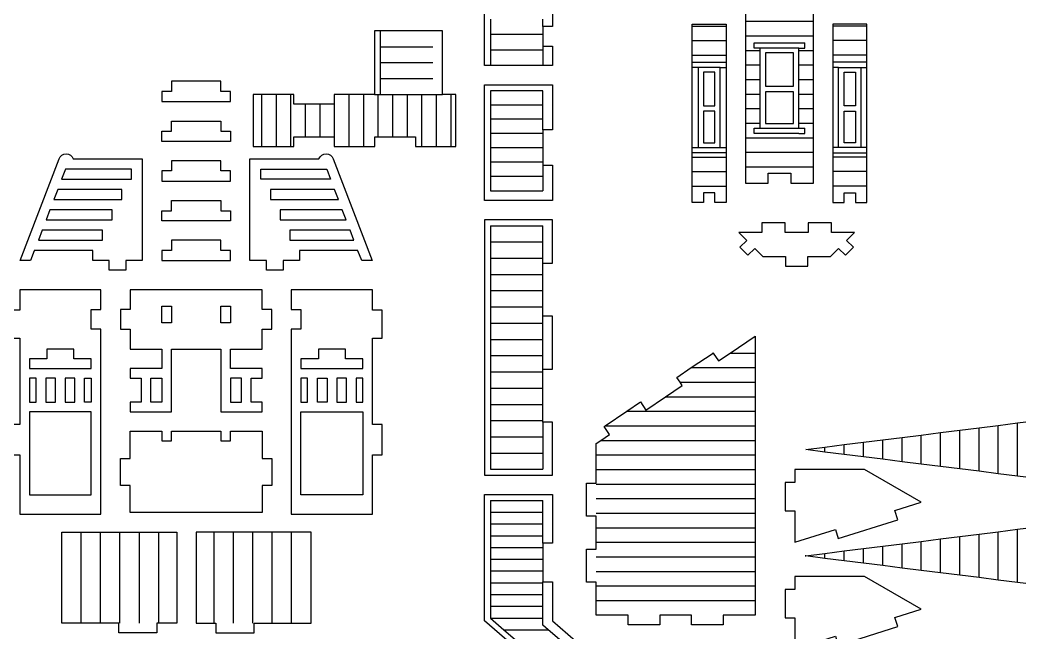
# Model space of a CAD drawing. Extents: x -737 to 847, y -331 to 352.
# Drawn here: x -275.1 to 34.1, y -162.1 to 27.4 of the extents above; entities that cross this region are included whole.
import ezdxf

# ---------------------------------------------------------------- set-up
doc = ezdxf.new("R2010")
doc.units = 0
doc.header["$MEASUREMENT"] = 0
doc.layers.add('CUT', color=7, linetype='CONTINUOUS')
doc.layers.add('ENGRAVE', color=1, linetype='CONTINUOUS')

msp = doc.modelspace()

# ---------------------------------------------------------------- linework, layer by layer
at = {"layer": 'CUT'}
for points in [[(-110.49, 31.3), (-110.49, 25.3), (-113.49, 25.3), (-113.49, 22.86), (-113.49, 19.3), (-110.49, 19.3), (-110.49, 13.3), (-113.49, 13.3), (-129.69, 13.3), (-131.49, 13.3), (-131.49, 31.3)], [(-50.81, 31.48), (-50.81, 26.98), (-50.81, 22.48), (-50.81, 17.98), (-50.81, 13.48), (-50.81, 8.98), (-50.81, 4.48), (-50.81, -0.02), (-50.81, -4.52), (-50.81, -9.02), (-50.81, -13.52), (-50.81, -18.02), (-50.81, -23.03), (-43.8, -23.03), (-43.8, -20.03), (-36.8, -20.03), (-36.8, -23.03), (-29.79, -23.03), (-29.79, -18.02), (-29.79, -13.52), (-29.79, -9.02), (-29.79, -4.52), (-29.79, -0.02), (-29.79, 4.48), (-29.79, 8.98), (-29.79, 13.48), (-29.79, 17.98), (-29.79, 22.48), (-29.79, 26.98), (-29.79, 31.48)], [(39.27, -114.39), (33.32, -113.64), (27.36, -112.9), (21.41, -112.15), (15.46, -111.4), (9.5, -110.66), (3.55, -109.91), (-2.4, -109.17), (-8.36, -108.42), (-14.31, -107.68), (-20.26, -106.93), (-26.22, -106.19), (-32.17, -105.42), (-26.22, -104.65), (-20.26, -103.91), (-14.31, -103.16), (-8.36, -102.42), (-2.4, -101.67), (3.55, -100.93), (9.5, -100.18), (15.46, -99.44), (21.41, -98.69), (27.36, -97.95), (33.32, -97.2), (39.27, -96.46)], [(-82.24, -201), (-131.49, -158.33), (-131.49, -119.33), (-110.49, -119.33), (-110.49, -134.33), (-113.49, -134.33), (-113.49, -135.68), (-113.49, -139.32), (-113.49, -142.96), (-113.49, -146.33), (-110.49, -146.33), (-110.49, -158.33), (-100.98, -166.57)], [(39.27, -147.26), (33.32, -146.51), (27.36, -145.77), (21.41, -145.02), (15.46, -144.27), (9.5, -143.53), (3.55, -142.78), (-2.4, -142.04), (-8.36, -141.29), (-14.31, -140.55), (-20.26, -139.8), (-26.22, -139.06), (-32.17, -138.31), (-32.34, -138.29), (-32.17, -138.27), (-26.22, -137.53), (-20.26, -136.78), (-14.31, -136.03), (-8.36, -135.29), (-2.4, -134.54), (3.55, -133.8), (9.5, -133.05), (15.46, -132.31), (21.41, -131.56), (27.36, -130.82), (33.32, -130.07), (39.27, -129.33)]]:
    msp.add_lwpolyline(points, dxfattribs=at)
for points in [[(-67.27, -29.03), (-67.27, -24.02), (-67.27, -19.52), (-67.27, -15.02), (-67.27, -13.73), (-67.27, -12.05), (-67.27, 12.68), (-67.27, 14.35), (-67.27, 16.48), (-67.27, 20.98), (-67.27, 25.48), (-67.27, 26.06), (-56.81, 26.06), (-56.81, 25.48), (-56.81, 20.98), (-56.81, 16.48), (-56.81, 14.35), (-56.81, 12.68), (-56.81, -12.05), (-56.81, -13.73), (-56.81, -15.02), (-56.81, -19.52), (-56.81, -24.02), (-56.81, -29.03), (-60.29, -29.03), (-60.29, -26.03), (-63.78, -26.03), (-63.78, -29.03)], [(-23.79, -29.03), (-20.31, -29.03), (-20.31, -26.03), (-16.82, -26.03), (-16.82, -29.03), (-13.33, -29.03), (-13.33, -24.02), (-13.33, -19.52), (-13.33, -15.02), (-13.33, -13.73), (-13.33, -12.05), (-13.33, 12.68), (-13.33, 14.35), (-13.33, 16.48), (-13.33, 20.98), (-13.33, 25.48), (-13.33, 26.06), (-23.79, 26.06), (-23.79, 25.48), (-23.79, 20.98), (-23.79, 16.48), (-23.79, 14.35), (-23.79, 12.68), (-23.79, -12.05), (-23.79, -13.73), (-23.79, -15.02), (-23.79, -19.52), (-23.79, -24.02)], [(-203.03, -11.73), (-200.33, -11.73), (-195.83, -11.73), (-191.33, -11.73), (-190.49, -11.73), (-190.49, -8.73), (-186.83, -8.73), (-182.33, -8.73), (-177.95, -8.73), (-177.95, -11.73), (-177.83, -11.73), (-173.33, -11.73), (-168.83, -11.73), (-165.41, -11.73), (-165.41, -8.73), (-164.33, -8.73), (-159.83, -8.73), (-155.33, -8.73), (-152.87, -8.73), (-152.87, -11.73), (-150.83, -11.73), (-146.33, -11.73), (-141.83, -11.73), (-140.33, -11.73), (-140.33, 4.38), (-141.83, 4.38), (-144.46, 4.38), (-144.46, 23.99), (-147.46, 23.99), (-163.66, 23.99), (-165.46, 23.99), (-165.46, 4.38), (-168.83, 4.38), (-173.33, 4.38), (-177.83, 4.38), (-177.95, 4.38), (-177.95, 1.38), (-182.33, 1.38), (-186.83, 1.38), (-190.49, 1.38), (-190.49, 4.38), (-191.33, 4.38), (-195.83, 4.38), (-200.33, 4.38), (-203.03, 4.38)], [(-44.62, 6.87), (-35.98, 6.87), (-35.98, 17.23), (-44.62, 17.23)], [(-63.78, 0.87), (-60.3, 0.87), (-60.3, 11.23), (-63.78, 11.23)], [(-20.3, 0.87), (-20.3, 11.23), (-16.82, 11.23), (-16.82, 0.87)], [(-231.29, 2.13), (-210.03, 2.13), (-210.03, 5.27), (-213.03, 5.27), (-213.03, 8.41), (-228.29, 8.41), (-228.29, 5.27), (-231.29, 5.27)], [(-131.49, -28.42), (-131.49, 7.3), (-110.49, 7.3), (-110.49, -6.61), (-113.49, -6.61), (-113.49, -7.75), (-113.49, -12.17), (-113.49, -16.58), (-113.49, -17.51), (-110.49, -17.51), (-110.49, -28.42)], [(-44.62, -4.6), (-35.98, -4.6), (-35.98, 5.2), (-44.62, 5.2)], [(-63.78, -10.6), (-60.3, -10.6), (-60.3, -0.8), (-63.78, -0.8)], [(-20.3, -10.6), (-20.3, -0.8), (-16.82, -0.8), (-16.82, -10.6)], [(-231.29, -10.16), (-231.29, -7.02), (-228.29, -7.02), (-228.29, -3.87), (-213.03, -3.87), (-213.03, -7.02), (-210.03, -7.02), (-210.03, -10.16)], [(-231.29, -22.44), (-210.03, -22.44), (-210.03, -19.3), (-213.03, -19.3), (-213.03, -16.16), (-228.29, -16.16), (-228.29, -19.3), (-231.29, -19.3)], [(-262.24, -21.87), (-240.64, -21.87), (-240.64, -18.73), (-261.04, -18.73)], [(-200.67, -21.87), (-200.67, -18.73), (-180.27, -18.73), (-179.07, -21.87)], [(-264.64, -28.16), (-243.64, -28.16), (-243.64, -25.02), (-263.44, -25.02)], [(-197.67, -28.16), (-176.67, -28.16), (-177.87, -25.02), (-197.67, -25.02)], [(-231.29, -31.59), (-228.29, -31.59), (-228.29, -28.44), (-213.03, -28.44), (-213.03, -31.59), (-210.03, -31.59), (-210.03, -34.73), (-231.29, -34.73)], [(-267.04, -34.44), (-246.64, -34.44), (-246.64, -31.3), (-265.84, -31.3)], [(-194.67, -34.44), (-174.27, -34.44), (-175.47, -31.3), (-194.67, -31.3)], [(-131.49, -113.33), (-110.49, -113.33), (-110.49, -96.95), (-113.49, -96.95), (-113.49, -96.47), (-113.49, -91.45), (-113.49, -86.43), (-113.49, -81.41), (-113.49, -80.57), (-110.49, -80.57), (-110.49, -64.18), (-113.49, -64.18), (-113.49, -61.32), (-113.49, -56.3), (-113.49, -51.28), (-113.49, -47.8), (-110.49, -47.8), (-110.49, -34.42), (-131.49, -34.42)], [(-50.07, -45.38), (-47.95, -43.26), (-45.49, -45.72), (-38.48, -45.72), (-38.48, -48.72), (-31.48, -48.72), (-31.48, -45.72), (-24.47, -45.72), (-22, -43.26), (-19.88, -45.38), (-17.42, -42.91), (-19.54, -40.79), (-17.07, -38.33), (-24.24, -38.33), (-24.24, -35.33), (-31.4, -35.33), (-31.4, -38.33), (-38.56, -38.33), (-38.56, -35.33), (-45.72, -35.33), (-45.72, -38.33), (-52.88, -38.33), (-50.42, -40.79), (-52.54, -42.91)], [(-269.44, -40.73), (-249.64, -40.73), (-249.64, -37.59), (-268.24, -37.59)], [(-191.67, -40.73), (-171.87, -40.73), (-173.07, -37.59), (-191.67, -37.59)], [(-231.29, -47.01), (-210.03, -47.01), (-210.03, -43.87), (-213.03, -43.87), (-213.03, -40.73), (-228.29, -40.73), (-228.29, -43.87), (-231.29, -43.87)], [(-275.21, -125.37), (-250.07, -125.37), (-250.07, -68.25), (-253.07, -68.25), (-253.07, -62.13), (-250.07, -62.13), (-250.07, -56.01), (-275.21, -56.01), (-275.21, -62.38), (-278.21, -62.38), (-278.21, -70.98), (-275.21, -70.98), (-275.21, -97.63), (-278.21, -97.63), (-278.21, -107.06), (-275.21, -107.06)], [(-241.07, -93.78), (-228.29, -93.78), (-228.29, -74.37), (-213.03, -74.37), (-213.03, -93.78), (-200.24, -93.78), (-200.24, -90.78), (-203.63, -90.78), (-203.63, -83.37), (-200.24, -83.37), (-200.24, -80.38), (-210.03, -80.38), (-210.03, -74.37), (-200.24, -74.37), (-200.24, -68.25), (-197.24, -68.25), (-197.24, -62.13), (-200.24, -62.13), (-200.24, -56.01), (-241.07, -56.01), (-241.07, -62.13), (-244.07, -62.13), (-244.07, -68.25), (-241.07, -68.25), (-241.07, -74.37), (-231.29, -74.37), (-231.29, -80.38), (-241.07, -80.38), (-241.07, -83.37), (-237.68, -83.37), (-237.68, -90.78), (-241.07, -90.78)], [(-191.24, -125.37), (-166.1, -125.37), (-166.1, -107.06), (-163.1, -107.06), (-163.1, -97.63), (-166.1, -97.63), (-166.1, -70.98), (-163.1, -70.98), (-163.1, -62.38), (-166.1, -62.38), (-166.1, -56.01), (-191.24, -56.01), (-191.24, -62.13), (-188.24, -62.13), (-188.24, -68.25), (-191.24, -68.25)], [(-231.29, -66.25), (-231.29, -61.13), (-228.29, -61.13), (-228.29, -66.25)], [(-213.03, -66.25), (-213.03, -61.13), (-210.03, -61.13), (-210.03, -66.25)], [(-96.93, -156.6), (-96.93, -152.1), (-96.93, -147.6), (-96.93, -146.4), (-99.93, -146.4), (-99.93, -136.2), (-96.93, -136.2), (-96.93, -134.1), (-96.93, -129.6), (-96.93, -126), (-99.93, -126), (-99.93, -115.8), (-96.93, -115.8), (-96.93, -111.6), (-96.93, -107.1), (-96.93, -103.57), (-95.49, -102.6), (-92.82, -100.79), (-94.49, -98.3), (-94.19, -98.1), (-87.53, -93.6), (-83.26, -90.71), (-81.58, -93.2), (-75.51, -89.1), (-70.34, -85.6), (-71.02, -84.6), (-72.02, -83.12), (-67.55, -80.1), (-60.81, -75.6), (-59.1, -78.01), (-55.53, -75.6), (-47.86, -70.41), (-47.86, -75.6), (-47.86, -80.1), (-47.86, -84.6), (-47.86, -89.1), (-47.86, -93.6), (-47.86, -98.1), (-47.86, -102.6), (-47.86, -107.1), (-47.86, -111.6), (-47.86, -116.1), (-47.86, -120.6), (-47.86, -125.1), (-47.86, -129.6), (-47.86, -134.1), (-47.86, -138.6), (-47.86, -143.1), (-47.86, -147.6), (-47.86, -152.1), (-47.86, -156.6), (-57.68, -156.6), (-57.68, -159.6), (-67.49, -159.6), (-67.49, -156.6), (-77.3, -156.6), (-77.3, -159.6), (-87.12, -159.6), (-87.12, -156.6)], [(-272.21, -80.37), (-253.07, -80.37), (-253.07, -77.37), (-258.45, -77.37), (-258.45, -74.37), (-266.83, -74.37), (-266.83, -77.37), (-272.21, -77.37)], [(-188.24, -80.37), (-169.1, -80.37), (-169.1, -77.37), (-174.48, -77.37), (-174.48, -74.37), (-182.86, -74.37), (-182.86, -77.37), (-188.24, -77.37)], [(-60.89, -75.6), (-60.73, -75.6), (-60.78, -75.52)], [(-270.14, -90.78), (-270.14, -83.37), (-272.21, -83.37), (-272.21, -90.78)], [(-267.14, -90.78), (-264.14, -90.78), (-264.14, -83.37), (-267.14, -83.37)], [(-261.14, -90.78), (-258.14, -90.78), (-258.14, -83.37), (-261.14, -83.37)], [(-255.14, -90.78), (-255.14, -83.37), (-253.07, -83.37), (-253.07, -90.78)], [(-234.68, -83.37), (-231.29, -83.37), (-231.29, -90.78), (-234.68, -90.78)], [(-210.03, -90.78), (-206.63, -90.78), (-206.63, -83.37), (-210.03, -83.37)], [(-188.24, -90.78), (-186.17, -90.78), (-186.17, -83.37), (-188.24, -83.37)], [(-183.17, -90.78), (-183.17, -83.37), (-180.17, -83.37), (-180.17, -90.78)], [(-177.17, -90.78), (-174.17, -90.78), (-174.17, -83.37), (-177.17, -83.37)], [(-171.17, -90.78), (-169.1, -90.78), (-169.1, -83.37), (-171.17, -83.37)], [(-272.21, -119.46), (-253.07, -119.46), (-253.07, -93.78), (-272.21, -93.78)], [(-188.24, -119.46), (-188.24, -93.78), (-169.1, -93.78), (-169.1, -119.46)], [(-241.07, -124.92), (-241.07, -116.54), (-244.07, -116.54), (-244.07, -108.16), (-241.07, -108.16), (-241.07, -99.78), (-231.29, -99.78), (-231.29, -102.78), (-228.29, -102.78), (-228.29, -99.78), (-213.03, -99.78), (-213.03, -102.78), (-210.03, -102.78), (-210.03, -99.78), (-200.24, -99.78), (-200.24, -108.16), (-197.24, -108.16), (-197.24, -116.54), (-200.24, -116.54), (-200.24, -124.92)], [(3.55, -121.68), (-14, -111.62), (-35.54, -111.62), (-35.54, -115.66), (-38.54, -115.66), (-38.54, -124.37), (-35.54, -124.37), (-35.54, -134.07), (-23.02, -130.11), (-22.11, -132.97), (-3.7, -127.13), (-4.61, -124.27)], [(-262.2, -159.06), (-262.2, -130.92), (-256.2, -130.92), (-250.2, -130.92), (-244.2, -130.92), (-238.2, -130.92), (-232.2, -130.92), (-226.66, -130.92), (-226.66, -159.06), (-232.2, -159.06), (-232.8, -159.06), (-232.8, -162.06), (-244.58, -162.06), (-244.58, -159.06), (-250.2, -159.06), (-256.2, -159.06)], [(-220.66, -159.06), (-215.12, -159.06), (-214.51, -159.06), (-214.51, -162.06), (-202.74, -162.06), (-202.74, -159.06), (-197.12, -159.06), (-191.12, -159.06), (-185.12, -159.06), (-185.12, -130.92), (-191.12, -130.92), (-197.12, -130.92), (-203.12, -130.92), (-209.12, -130.92), (-215.12, -130.92), (-220.66, -130.92)], [(3.55, -154.72), (-14, -144.66), (-35.54, -144.66), (-35.54, -148.69), (-38.54, -148.69), (-38.54, -157.4), (-35.54, -157.4), (-35.54, -167.11), (-23.02, -163.14), (-22.11, -166), (-3.7, -160.16), (-4.61, -157.3)]]:
    msp.add_lwpolyline(points, close=True, dxfattribs=at)
for points in [[(-271.84, -47.01), (-275.05, -47.01), (-263.05, -15.59, -0.723265), (-258.64, -15.59), (-237.29, -15.59), (-237.29, -47.01), (-242.41, -47.01), (-242.41, -50.01), (-247.52, -50.01), (-247.52, -47.01), (-252.64, -47.01), (-252.64, -43.87), (-270.7, -43.87), (-270.7, -44.01)], [(-204.03, -47.01), (-204.03, -15.59), (-182.67, -15.59, -0.723265), (-178.26, -15.59), (-166.26, -47.01), (-169.47, -47.01), (-170.61, -44.01), (-170.61, -43.87), (-188.67, -43.87), (-188.67, -47.01), (-193.79, -47.01), (-193.79, -50.01), (-198.91, -50.01), (-198.91, -47.01)]]:
    msp.add_lwpolyline(points, format="xyb", close=True, dxfattribs=at)
at = {"layer": 'ENGRAVE'}
for points in [[(-129.69, 27.65), (-129.69, 22.86)], [(-113.49, 25.3), (-113.49, 27.65)], [(-67.27, 25.48), (-56.81, 25.48)], [(-50.81, 26.98), (-29.79, 26.98)], [(-13.33, 25.48), (-23.79, 25.48)], [(-163.66, 4.38), (-163.66, 9.28), (-163.66, 14.19), (-163.66, 19.09), (-163.66, 23.99)], [(-129.69, 22.86), (-129.69, 18.08)], [(-113.49, 22.86), (-129.69, 22.86)], [(-50.81, 22.48), (-29.79, 22.48)], [(-163.66, 19.09), (-147.46, 19.09)], [(-113.49, 19.3), (-113.49, 18.08)], [(-67.27, 20.98), (-56.81, 20.98)], [(-48.1, 20.35), (-32.5, 20.35)], [(-48.1, 18.68), (-48.1, 20.35)], [(-46.32, 18.68), (-48.1, 18.68)], [(-34.28, 18.68), (-46.32, 18.68)], [(-46.32, 18.68), (-46.32, 17.98)], [(-34.28, 17.98), (-34.28, 18.68)], [(-34.28, 18.68), (-32.5, 18.68)], [(-32.5, 18.68), (-32.5, 20.35)], [(-13.33, 20.98), (-23.79, 20.98)], [(-129.69, 18.08), (-129.69, 13.3)], [(-113.49, 18.08), (-129.69, 18.08)], [(-113.49, 18.08), (-113.49, 13.3)], [(-67.27, 16.48), (-56.81, 16.48)], [(-50.81, 17.98), (-46.32, 17.98)], [(-46.32, 17.98), (-46.32, 13.48)], [(-34.28, 13.48), (-34.28, 17.98)], [(-34.28, 17.98), (-29.79, 17.98)], [(-13.33, 16.48), (-23.79, 16.48)], [(-163.66, 14.19), (-147.46, 14.19)], [(-67.27, 14.35), (-56.81, 14.35)], [(-65.48, 12.68), (-67.27, 12.68)], [(-58.59, 12.68), (-65.48, 12.68)], [(-65.48, 12.68), (-65.48, -12.05)], [(-58.59, -12.05), (-58.59, 12.68), (-56.81, 12.68)], [(-50.81, 13.48), (-46.32, 13.48)], [(-46.32, 13.48), (-46.32, 8.98)], [(-34.28, 8.98), (-34.28, 13.48)], [(-34.28, 13.48), (-29.79, 13.48)], [(-13.33, 14.35), (-23.79, 14.35)], [(-22.01, -12.05), (-22.01, 12.68), (-23.79, 12.68)], [(-22.01, 12.68), (-15.12, 12.68)], [(-15.12, 12.68), (-13.33, 12.68)], [(-15.12, 12.68), (-15.12, -12.05)], [(-163.66, 9.28), (-147.46, 9.28)], [(-50.81, 8.98), (-46.32, 8.98)], [(-46.32, 8.98), (-46.32, 4.48)], [(-34.28, 4.48), (-34.28, 8.98)], [(-34.28, 8.98), (-29.79, 8.98)], [(-200.33, -11.73), (-200.33, 4.38)], [(-195.83, -11.73), (-195.83, 4.38)], [(-191.33, -11.73), (-191.33, 4.38)], [(-177.83, -11.73), (-177.83, 4.38)], [(-173.33, -11.73), (-173.33, 4.38)], [(-168.83, -11.73), (-168.83, 4.38)], [(-165.46, 4.38), (-164.33, 4.38)], [(-164.33, 4.38), (-163.66, 4.38)], [(-164.33, -8.73), (-164.33, 4.38)], [(-163.66, 4.38), (-159.83, 4.38)], [(-159.83, -8.73), (-159.83, 4.38)], [(-159.83, 4.38), (-155.33, 4.38)], [(-155.33, -8.73), (-155.33, 4.38)], [(-155.33, 4.38), (-150.83, 4.38)], [(-150.83, -11.73), (-150.83, 4.38)], [(-150.83, 4.38), (-147.46, 4.38)], [(-147.46, 4.38), (-146.33, 4.38)], [(-146.33, -11.73), (-146.33, 4.38)], [(-146.33, 4.38), (-144.46, 4.38)], [(-141.83, -11.73), (-141.83, 4.38)], [(-113.49, 5.5), (-129.69, 5.5)], [(-129.69, 5.5), (-129.69, 1.08), (-129.69, -3.33)], [(-113.49, 1.08), (-113.49, 5.5)], [(-50.81, 4.48), (-46.32, 4.48)], [(-46.32, 4.48), (-46.32, -0.02)], [(-34.28, -0.02), (-34.28, 4.48)], [(-34.28, 4.48), (-29.79, 4.48)], [(-186.83, -8.73), (-186.83, 1.38)], [(-182.33, -8.73), (-182.33, 1.38)], [(-113.49, 1.08), (-129.69, 1.08)], [(-113.49, -3.33), (-113.49, 1.08)], [(-50.81, -0.02), (-46.32, -0.02)], [(-46.32, -0.02), (-46.32, -4.52)], [(-34.28, -4.52), (-34.28, -0.02)], [(-34.28, -0.02), (-29.79, -0.02)], [(-113.49, -3.33), (-129.69, -3.33)], [(-129.69, -3.33), (-129.69, -7.75)], [(-113.49, -6.61), (-113.49, -3.33)], [(-50.81, -4.52), (-46.32, -4.52)], [(-48.1, -7.73), (-48.1, -6.05)], [(-48.1, -6.05), (-46.32, -6.05)], [(-46.32, -6.05), (-34.28, -6.05), (-34.28, -4.52)], [(-46.32, -4.52), (-46.32, -6.05)], [(-34.28, -4.52), (-29.79, -4.52)], [(-34.28, -6.05), (-32.5, -6.05)], [(-32.5, -7.73), (-32.5, -6.05)], [(-129.69, -7.75), (-129.69, -12.17)], [(-113.49, -7.75), (-129.69, -7.75)], [(-50.81, -9.02), (-29.79, -9.02)], [(-34.28, -7.73), (-46.32, -7.73), (-48.1, -7.73)], [(-34.28, -7.73), (-32.5, -7.73)], [(-129.69, -12.17), (-129.69, -16.58)], [(-113.49, -12.17), (-129.69, -12.17)], [(-67.27, -12.05), (-65.48, -12.05)], [(-65.48, -12.05), (-58.59, -12.05)], [(-58.59, -12.05), (-56.81, -12.05)], [(-22.01, -12.05), (-23.79, -12.05)], [(-15.12, -12.05), (-22.01, -12.05)], [(-13.33, -12.05), (-15.12, -12.05)], [(-56.81, -13.73), (-67.27, -13.73)], [(-67.27, -15.02), (-56.81, -15.02)], [(-50.81, -13.52), (-29.79, -13.52)], [(-23.79, -13.73), (-13.33, -13.73)], [(-13.33, -15.02), (-23.79, -15.02)], [(-129.69, -16.58), (-129.69, -21)], [(-113.49, -16.58), (-129.69, -16.58)], [(-113.49, -17.51), (-113.49, -21)], [(-50.81, -18.02), (-29.79, -18.02)], [(-129.69, -21), (-129.69, -25.42)], [(-113.49, -21), (-129.69, -21)], [(-113.49, -21), (-113.49, -25.42)], [(-67.27, -19.52), (-56.81, -19.52)], [(-13.33, -19.52), (-23.79, -19.52)], [(-67.27, -24.02), (-56.81, -24.02)], [(-13.33, -24.02), (-23.79, -24.02)], [(-129.69, -25.42), (-113.49, -25.42)], [(-129.69, -36.22), (-129.69, -41.24), (-113.49, -41.24), (-113.49, -36.22)], [(-129.69, -36.22), (-113.49, -36.22)], [(-129.69, -41.24), (-129.69, -46.26)], [(-113.49, -46.26), (-113.49, -41.24)], [(-129.69, -46.26), (-113.49, -46.26)], [(-129.69, -46.26), (-129.69, -51.28)], [(-113.49, -47.8), (-113.49, -46.26)], [(-129.69, -51.28), (-113.49, -51.28)], [(-129.69, -51.28), (-129.69, -56.3)], [(-129.69, -56.3), (-113.49, -56.3)], [(-129.69, -56.3), (-129.69, -61.32), (-113.49, -61.32)], [(-129.69, -61.32), (-129.69, -66.34)], [(-113.49, -66.34), (-113.49, -64.18)], [(-129.69, -66.34), (-113.49, -66.34)], [(-129.69, -66.34), (-129.69, -71.36), (-113.49, -71.36)], [(-113.49, -71.36), (-113.49, -66.34)], [(-129.69, -71.36), (-129.69, -76.39)], [(-113.49, -76.39), (-113.49, -71.36)], [(-129.69, -76.39), (-113.49, -76.39)], [(-129.69, -76.39), (-129.69, -81.41), (-113.49, -81.41)], [(-113.49, -80.57), (-113.49, -76.39)], [(-55.53, -75.6), (-47.86, -75.6)], [(-67.55, -80.1), (-47.86, -80.1)], [(-129.69, -81.41), (-129.69, -86.43)], [(-129.69, -86.43), (-113.49, -86.43)], [(-129.69, -86.43), (-129.69, -91.45)], [(-71.02, -84.6), (-47.86, -84.6)], [(-75.51, -89.1), (-47.86, -89.1)], [(-129.69, -91.45), (-113.49, -91.45)], [(-129.69, -91.45), (-129.69, -96.47)], [(-87.53, -93.6), (-47.86, -93.6)], [(-129.69, -96.47), (-113.49, -96.47)], [(-129.69, -96.47), (-129.69, -101.49)], [(-113.49, -96.95), (-113.49, -101.49)], [(-94.19, -98.1), (-47.86, -98.1)], [(21.41, -112.03), (21.41, -98.81)], [(27.36, -112.78), (27.36, -98.07)], [(33.32, -113.52), (33.32, -97.32)], [(-129.69, -101.49), (-113.49, -101.49)], [(-129.69, -101.49), (-129.69, -106.51)], [(-113.49, -101.49), (-113.49, -106.51)], [(-2.4, -109.05), (-2.4, -101.79)], [(3.55, -109.79), (3.55, -101.05)], [(9.5, -110.54), (9.5, -100.3)], [(15.46, -111.28), (15.46, -99.56)], [(-95.49, -102.6), (-47.86, -102.6)], [(-26.22, -106.07), (-26.22, -104.77)], [(-20.26, -106.81), (-20.26, -104.03)], [(-14.31, -107.56), (-14.31, -103.28)], [(-8.36, -108.3), (-8.36, -102.54)], [(-129.69, -106.51), (-113.49, -106.51)], [(-129.69, -106.51), (-129.69, -111.53), (-113.49, -111.53)], [(-113.49, -106.51), (-113.49, -111.53)], [(-96.93, -107.1), (-47.86, -107.1)], [(-96.93, -111.6), (-47.86, -111.6)], [(-96.93, -116.1), (-47.86, -116.1)], [(-129.69, -121.13), (-129.69, -124.77)], [(-129.69, -121.13), (-113.49, -121.13)], [(-113.49, -124.77), (-113.49, -121.13)], [(-96.93, -120.6), (-47.86, -120.6)], [(-129.69, -124.77), (-129.69, -128.41)], [(-129.69, -124.77), (-113.49, -124.77)], [(-113.49, -128.41), (-113.49, -124.77)], [(-96.93, -125.1), (-47.86, -125.1)], [(-129.69, -128.41), (-129.69, -132.05)], [(-129.69, -128.41), (-113.49, -128.41)], [(-113.49, -132.05), (-113.49, -128.41)], [(-96.93, -129.6), (-47.86, -129.6)], [(-256.2, -159.06), (-256.2, -130.92)], [(-250.2, -159.06), (-250.2, -130.92)], [(-244.2, -159.06), (-244.2, -130.92)], [(-238.2, -159.06), (-238.2, -130.92)], [(-232.2, -159.06), (-232.2, -130.92)], [(-215.12, -159.06), (-215.12, -130.92)], [(-209.12, -159.06), (-209.12, -130.92)], [(-203.12, -159.06), (-203.12, -130.92)], [(-197.12, -159.06), (-197.12, -130.92)], [(-191.12, -159.06), (-191.12, -130.92)], [(-129.69, -132.05), (-129.69, -135.68)], [(-129.69, -132.05), (-113.49, -132.05)], [(-113.49, -134.33), (-113.49, -132.05)], [(15.46, -144.15), (15.46, -132.43)], [(21.41, -144.9), (21.41, -131.68)], [(27.36, -145.65), (27.36, -130.94)], [(33.32, -146.39), (33.32, -130.19)], [(-129.69, -135.68), (-129.69, -139.32)], [(-129.69, -135.68), (-113.49, -135.68)], [(-96.93, -134.1), (-47.86, -134.1)], [(-8.36, -141.17), (-8.36, -135.41)], [(-2.4, -141.92), (-2.4, -134.66)], [(3.55, -142.66), (3.55, -133.92)], [(9.5, -143.41), (9.5, -133.17)], [(-96.93, -138.6), (-47.86, -138.6)], [(-26.22, -138.94), (-26.22, -137.65)], [(-20.26, -139.68), (-20.26, -136.9)], [(-14.31, -140.43), (-14.31, -136.15)], [(-129.69, -139.32), (-129.69, -142.96)], [(-129.69, -139.32), (-113.49, -139.32)], [(-129.69, -142.96), (-129.69, -146.6)], [(-129.69, -142.96), (-113.49, -142.96)], [(-96.93, -143.1), (-47.86, -143.1)], [(-129.69, -146.6), (-129.69, -150.24)], [(-129.69, -146.6), (-113.49, -146.6)], [(-113.49, -146.6), (-113.49, -146.33)], [(-113.49, -150.24), (-113.49, -146.6)], [(-96.93, -147.6), (-47.86, -147.6)], [(-129.69, -150.24), (-129.69, -153.87)], [(-129.69, -150.24), (-113.49, -150.24)], [(-113.49, -153.87), (-113.49, -150.24)], [(-129.69, -153.87), (-129.69, -157.51)], [(-129.69, -153.87), (-113.49, -153.87)], [(-113.49, -157.51), (-113.49, -153.87)], [(-96.93, -152.1), (-47.86, -152.1)], [(-129.69, -157.51), (-125.49, -161.15)], [(-129.69, -157.51), (-113.49, -157.51)], [(-113.49, -159.7), (-113.49, -157.51)], [(-111.82, -161.15), (-113.49, -159.7)], [(-125.49, -161.15), (-121.29, -164.79)], [(-125.49, -161.15), (-111.82, -161.15)], [(-107.62, -164.79), (-111.82, -161.15)]]:
    msp.add_lwpolyline(points, dxfattribs=at)

doc.saveas('drawing.dxf')
